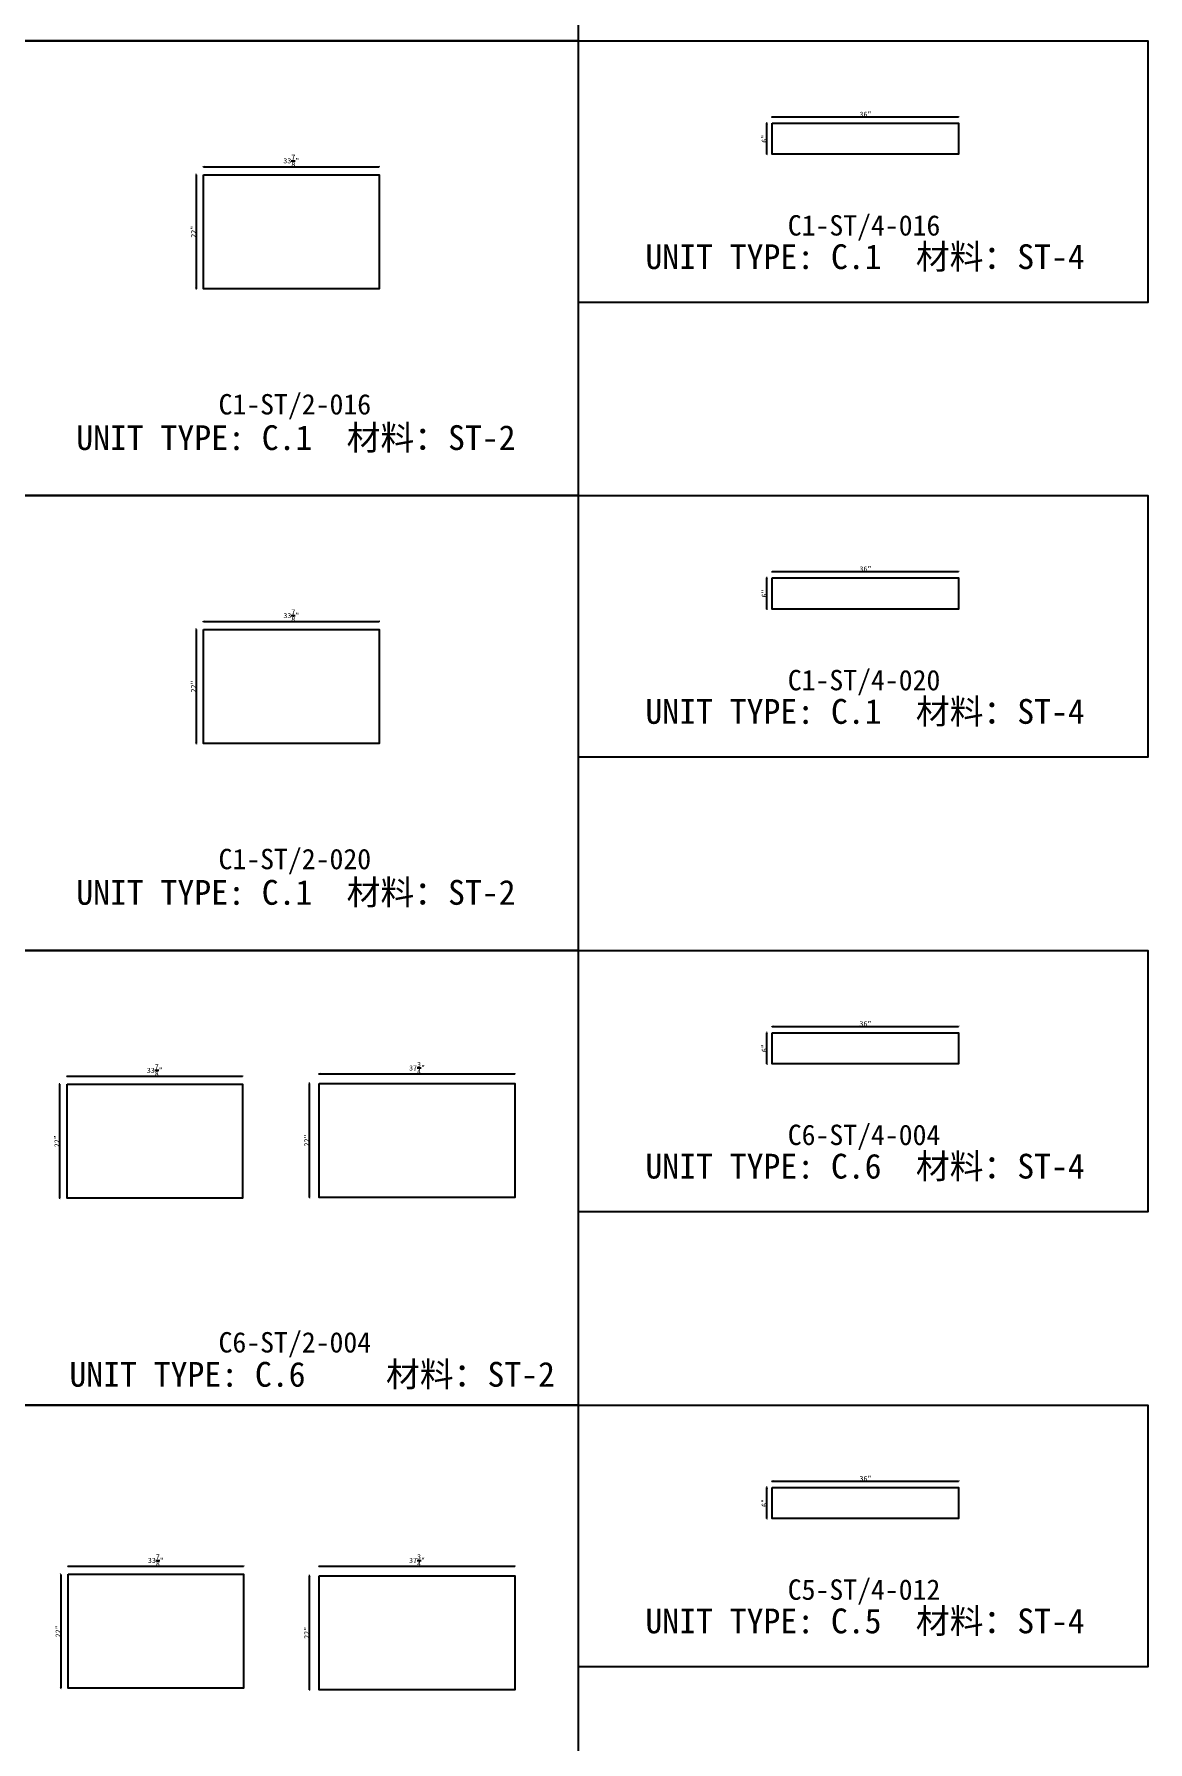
# Model space of a CAD drawing. Header units: millimetres. Extents: x -46966 to 138077, y -48408 to 2116.
# Drawn here: x 118537 to 124000, y -12752 to -4379 of the extents above; entities that cross this region are included whole.
import ezdxf
from ezdxf.enums import TextEntityAlignment as Align

# ---------------------------------------------------------------- set-up
doc = ezdxf.new("R2010")
doc.units = ezdxf.units.MM
doc.layers.add('PART_NUMBER', color=3, linetype='Continuous')
doc.styles.add('样式 1', font='')
doc.styles.get('样式 1').set_extended_font_data('NSimSun')
doc.dimstyles.new('副本 ISO-25', dxfattribs={"dimtxt": 25, "dimasz": 10, "dimexe": 1.5, "dimexo": 0.5, "dimtad": 1, "dimlfac": 0.03937, "dimlunit": 5, "dimtxsty": '样式 1', "dimblk": 'ARCHTICK', "dimcen": 2.5, "dimclrd": 256, "dimclrt": 1, "dimazin": 3, "dimtfac": 1, "dimtmove": 0, "dimatfit": 3, "dimfxlon": 1})

# ---------------------------------------------------------------- blocks, each defined once
blk = doc.blocks.new('_ArchTick')
at = {"color": 0, "linetype": 'ByBlock', "const_width": 0.15}
blk.add_lwpolyline([(-0.5, -0.5), (0.5, 0.5)], dxfattribs=at)
blk = doc.blocks.new('*D1792')
at = {"color": 0, "lineweight": -2, "transparency": 16777216}
for p, q in [((119368.3, -5029.9), (119368.3, -5027.4)), ((120228.7, -5029.9), (120228.7, -5027.4))]:
    blk.add_line(p, q, dxfattribs=at)
at = {"lineweight": -2, "transparency": 16777216}
blk.add_line((119368.3, -5028.9), (120228.7, -5028.9), dxfattribs=at)
at = {"layer": 'Defpoints', "color": 0, "transparency": 16777216}
for p in [(119368.3, -5068.3), (120228.7, -5028.9), (120228.7, -5068.3)]:
    blk.add_point(p, dxfattribs=at)
at = {"lineweight": -2, "transparency": 16777216, "xscale": 10, "yscale": 10, "zscale": 10, "rotation": 180}
blk.add_blockref('_ArchTick', (119368.3, -5028.9), dxfattribs=at)
at = {"lineweight": -2, "transparency": 16777216, "xscale": 10, "yscale": 10, "zscale": 10}
blk.add_blockref('_ArchTick', (120228.7, -5028.9), dxfattribs=at)
at = {"color": 1, "transparency": 16777216, "insert": (119798.5, -4999.8), "char_height": 25, "attachment_point": 5, "style": '样式 1'}
blk.add_mtext('\\A1;33{\\H1x;\\S7/8;}"', dxfattribs=at)
blk = doc.blocks.new('*D1766')
at = {"color": 0, "lineweight": -2, "transparency": 16777216}
for p, q in [((119332.7, -5068.3), (119330.2, -5068.3)), ((119332.7, -5627.1), (119330.2, -5627.1))]:
    blk.add_line(p, q, dxfattribs=at)
at = {"lineweight": -2, "transparency": 16777216}
blk.add_line((119331.7, -5068.3), (119331.7, -5627.1), dxfattribs=at)
at = {"layer": 'Defpoints', "color": 0, "transparency": 16777216}
for p in [(119368.3, -5068.3), (119331.7, -5627.1), (119368.3, -5627.1)]:
    blk.add_point(p, dxfattribs=at)
at = {"lineweight": -2, "transparency": 16777216, "xscale": 10, "yscale": 10, "zscale": 10}
for p, rotation in [((119331.7, -5068.3), 90), ((119331.7, -5627.1), 270)]:
    blk.add_blockref('_ArchTick', p, dxfattribs=dict(at, rotation=rotation))
at = {"color": 1, "transparency": 16777216, "insert": (119318.5, -5347.7), "char_height": 25, "attachment_point": 5, "rotation": 90, "style": '样式 1'}
blk.add_mtext('\\A1;22"', dxfattribs=at)
blk = doc.blocks.new('*D1767')
at = {"color": 0, "lineweight": -2, "transparency": 16777216}
for p, q in [((122157.1, -4785.8), (122157.1, -4783.3)), ((123071.5, -4785.8), (123071.5, -4783.3))]:
    blk.add_line(p, q, dxfattribs=at)
at = {"lineweight": -2, "transparency": 16777216}
blk.add_line((122157.1, -4784.8), (123071.5, -4784.8), dxfattribs=at)
at = {"layer": 'Defpoints', "color": 0, "transparency": 16777216}
for p in [(122157.1, -4815.6), (123071.5, -4784.8), (123071.5, -4815.6)]:
    blk.add_point(p, dxfattribs=at)
at = {"lineweight": -2, "transparency": 16777216, "xscale": 10, "yscale": 10, "zscale": 10, "rotation": 180}
blk.add_blockref('_ArchTick', (122157.1, -4784.8), dxfattribs=at)
at = {"lineweight": -2, "transparency": 16777216, "xscale": 10, "yscale": 10, "zscale": 10}
blk.add_blockref('_ArchTick', (123071.5, -4784.8), dxfattribs=at)
at = {"color": 1, "transparency": 16777216, "insert": (122614.3, -4771.7), "char_height": 25, "attachment_point": 5, "style": '样式 1'}
blk.add_mtext('\\A1;36"', dxfattribs=at)
blk = doc.blocks.new('*D1768')
at = {"color": 0, "lineweight": -2, "transparency": 16777216}
for p, q in [((122132.3, -4815.6), (122129.8, -4815.6)), ((122132.3, -4968), (122129.8, -4968))]:
    blk.add_line(p, q, dxfattribs=at)
at = {"lineweight": -2, "transparency": 16777216}
blk.add_line((122131.3, -4968), (122131.3, -4815.6), dxfattribs=at)
at = {"layer": 'Defpoints', "color": 0, "transparency": 16777216}
for p in [(122131.3, -4815.6), (122157.1, -4815.6), (122157.1, -4968)]:
    blk.add_point(p, dxfattribs=at)
at = {"lineweight": -2, "transparency": 16777216, "xscale": 10, "yscale": 10, "zscale": 10}
for p, rotation in [((122131.3, -4815.6), 90), ((122131.3, -4968), 270)]:
    blk.add_blockref('_ArchTick', p, dxfattribs=dict(at, rotation=rotation))
at = {"color": 1, "transparency": 16777216, "insert": (122118.1, -4891.8), "char_height": 25, "attachment_point": 5, "rotation": 90, "style": '样式 1'}
blk.add_mtext('\\A1;6"', dxfattribs=at)
blk = doc.blocks.new('*D1690')
at = {"color": 0, "lineweight": -2, "transparency": 16777216}
for p, q in [((119368.3, -7259.5), (119368.3, -7257)), ((120228.7, -7259.5), (120228.7, -7257))]:
    blk.add_line(p, q, dxfattribs=at)
at = {"lineweight": -2, "transparency": 16777216}
blk.add_line((119368.3, -7258.5), (120228.7, -7258.5), dxfattribs=at)
at = {"layer": 'Defpoints', "color": 0, "transparency": 16777216}
for p in [(120228.7, -7258.5), (119368.3, -7297.9), (120228.7, -7297.9)]:
    blk.add_point(p, dxfattribs=at)
at = {"lineweight": -2, "transparency": 16777216, "xscale": 10, "yscale": 10, "zscale": 10, "rotation": 180}
blk.add_blockref('_ArchTick', (119368.3, -7258.5), dxfattribs=at)
at = {"lineweight": -2, "transparency": 16777216, "xscale": 10, "yscale": 10, "zscale": 10}
blk.add_blockref('_ArchTick', (120228.7, -7258.5), dxfattribs=at)
at = {"color": 1, "transparency": 16777216, "insert": (119798.5, -7229.4), "char_height": 25, "attachment_point": 5, "style": '样式 1'}
blk.add_mtext('\\A1;33{\\H1x;\\S7/8;}"', dxfattribs=at)
blk = doc.blocks.new('*D1691')
at = {"color": 0, "lineweight": -2, "transparency": 16777216}
for p, q in [((119332.7, -7297.9), (119330.2, -7297.9)), ((119332.7, -7856.7), (119330.2, -7856.7))]:
    blk.add_line(p, q, dxfattribs=at)
at = {"lineweight": -2, "transparency": 16777216}
blk.add_line((119331.7, -7297.9), (119331.7, -7856.7), dxfattribs=at)
at = {"layer": 'Defpoints', "color": 0, "transparency": 16777216}
for p in [(119368.3, -7297.9), (119331.7, -7856.7), (119368.3, -7856.7)]:
    blk.add_point(p, dxfattribs=at)
at = {"lineweight": -2, "transparency": 16777216, "xscale": 10, "yscale": 10, "zscale": 10}
for p, rotation in [((119331.7, -7297.9), 90), ((119331.7, -7856.7), 270)]:
    blk.add_blockref('_ArchTick', p, dxfattribs=dict(at, rotation=rotation))
at = {"color": 1, "transparency": 16777216, "insert": (119318.5, -7577.3), "char_height": 25, "attachment_point": 5, "rotation": 90, "style": '样式 1'}
blk.add_mtext('\\A1;22"', dxfattribs=at)
blk = doc.blocks.new('*D1692')
at = {"color": 0, "lineweight": -2, "transparency": 16777216}
for p, q in [((122157.1, -7015.3), (122157.1, -7012.8)), ((123071.5, -7015.3), (123071.5, -7012.8))]:
    blk.add_line(p, q, dxfattribs=at)
at = {"lineweight": -2, "transparency": 16777216}
blk.add_line((122157.1, -7014.3), (123071.5, -7014.3), dxfattribs=at)
at = {"layer": 'Defpoints', "color": 0, "transparency": 16777216}
for p in [(123071.5, -7014.3), (122157.1, -7045.2), (123071.5, -7045.2)]:
    blk.add_point(p, dxfattribs=at)
at = {"lineweight": -2, "transparency": 16777216, "xscale": 10, "yscale": 10, "zscale": 10, "rotation": 180}
blk.add_blockref('_ArchTick', (122157.1, -7014.3), dxfattribs=at)
at = {"lineweight": -2, "transparency": 16777216, "xscale": 10, "yscale": 10, "zscale": 10}
blk.add_blockref('_ArchTick', (123071.5, -7014.3), dxfattribs=at)
at = {"color": 1, "transparency": 16777216, "insert": (122614.3, -7001.2), "char_height": 25, "attachment_point": 5, "style": '样式 1'}
blk.add_mtext('\\A1;36"', dxfattribs=at)
blk = doc.blocks.new('*D1693')
at = {"color": 0, "lineweight": -2, "transparency": 16777216}
for p, q in [((122132.3, -7045.2), (122129.8, -7045.2)), ((122132.3, -7197.6), (122129.8, -7197.6))]:
    blk.add_line(p, q, dxfattribs=at)
at = {"lineweight": -2, "transparency": 16777216}
blk.add_line((122131.3, -7197.6), (122131.3, -7045.2), dxfattribs=at)
at = {"layer": 'Defpoints', "color": 0, "transparency": 16777216}
for p in [(122131.3, -7045.2), (122157.1, -7045.2), (122157.1, -7197.6)]:
    blk.add_point(p, dxfattribs=at)
at = {"lineweight": -2, "transparency": 16777216, "xscale": 10, "yscale": 10, "zscale": 10}
for p, rotation in [((122131.3, -7045.2), 90), ((122131.3, -7197.6), 270)]:
    blk.add_blockref('_ArchTick', p, dxfattribs=dict(at, rotation=rotation))
at = {"color": 1, "transparency": 16777216, "insert": (122118.1, -7121.4), "char_height": 25, "attachment_point": 5, "rotation": 90, "style": '样式 1'}
blk.add_mtext('\\A1;6"', dxfattribs=at)
blk = doc.blocks.new('*D1866')
at = {"color": 0, "lineweight": -2, "transparency": 16777216}
for p, q in [((118703.8, -11891.8), (118703.8, -11889.3)), ((119564.3, -11891.8), (119564.3, -11889.3))]:
    blk.add_line(p, q, dxfattribs=at)
at = {"lineweight": -2, "transparency": 16777216}
blk.add_line((118703.8, -11890.8), (119564.3, -11890.8), dxfattribs=at)
at = {"layer": 'Defpoints', "color": 0, "transparency": 16777216}
for p in [(118703.8, -11930.3), (119564.3, -11890.8), (119564.3, -11930.3)]:
    blk.add_point(p, dxfattribs=at)
at = {"lineweight": -2, "transparency": 16777216, "xscale": 10, "yscale": 10, "zscale": 10, "rotation": 180}
blk.add_blockref('_ArchTick', (118703.8, -11890.8), dxfattribs=at)
at = {"lineweight": -2, "transparency": 16777216, "xscale": 10, "yscale": 10, "zscale": 10}
blk.add_blockref('_ArchTick', (119564.3, -11890.8), dxfattribs=at)
at = {"color": 1, "transparency": 16777216, "insert": (119134.1, -11861.7), "char_height": 25, "attachment_point": 5, "style": '样式 1'}
blk.add_mtext('\\A1;33{\\H1x;\\S7/8;}"', dxfattribs=at)
blk = doc.blocks.new('*D1867')
at = {"color": 0, "lineweight": -2, "transparency": 16777216}
for p, q in [((118668.2, -11930.3), (118665.7, -11930.3)), ((118668.2, -12489.1), (118665.7, -12489.1))]:
    blk.add_line(p, q, dxfattribs=at)
at = {"lineweight": -2, "transparency": 16777216}
blk.add_line((118667.2, -11930.3), (118667.2, -12489.1), dxfattribs=at)
at = {"layer": 'Defpoints', "color": 0, "transparency": 16777216}
for p in [(118703.8, -11930.3), (118667.2, -12489.1), (118703.8, -12489.1)]:
    blk.add_point(p, dxfattribs=at)
at = {"lineweight": -2, "transparency": 16777216, "xscale": 10, "yscale": 10, "zscale": 10}
for p, rotation in [((118667.2, -11930.3), 90), ((118667.2, -12489.1), 270)]:
    blk.add_blockref('_ArchTick', p, dxfattribs=dict(at, rotation=rotation))
at = {"color": 1, "transparency": 16777216, "insert": (118654.1, -12209.7), "char_height": 25, "attachment_point": 5, "rotation": 90, "style": '样式 1'}
blk.add_mtext('\\A1;22"', dxfattribs=at)
blk = doc.blocks.new('*D1868')
at = {"color": 0, "lineweight": -2, "transparency": 16777216}
for p, q in [((119935.6, -11891.8), (119935.6, -11889.3)), ((120894.5, -11891.8), (120894.5, -11889.3))]:
    blk.add_line(p, q, dxfattribs=at)
at = {"lineweight": -2, "transparency": 16777216}
blk.add_line((119935.6, -11890.8), (120894.5, -11890.8), dxfattribs=at)
at = {"layer": 'Defpoints', "color": 0, "transparency": 16777216}
for p in [(119935.6, -11937.7), (120894.5, -11890.8), (120894.5, -11937.7)]:
    blk.add_point(p, dxfattribs=at)
at = {"lineweight": -2, "transparency": 16777216, "xscale": 10, "yscale": 10, "zscale": 10, "rotation": 180}
blk.add_blockref('_ArchTick', (119935.6, -11890.8), dxfattribs=at)
at = {"lineweight": -2, "transparency": 16777216, "xscale": 10, "yscale": 10, "zscale": 10}
blk.add_blockref('_ArchTick', (120894.5, -11890.8), dxfattribs=at)
at = {"color": 1, "transparency": 16777216, "insert": (120415.1, -11861.7), "char_height": 25, "attachment_point": 5, "style": '样式 1'}
blk.add_mtext('\\A1;37{\\H1x;\\S3/4;}"', dxfattribs=at)
blk = doc.blocks.new('*D1869')
at = {"color": 0, "lineweight": -2, "transparency": 16777216}
for p, q in [((119888.5, -11937.7), (119886, -11937.7)), ((119888.5, -12496.5), (119886, -12496.5))]:
    blk.add_line(p, q, dxfattribs=at)
at = {"lineweight": -2, "transparency": 16777216}
blk.add_line((119887.5, -12496.5), (119887.5, -11937.7), dxfattribs=at)
at = {"layer": 'Defpoints', "color": 0, "transparency": 16777216}
for p in [(119887.5, -11937.7), (119935.6, -11937.7), (119935.6, -12496.5)]:
    blk.add_point(p, dxfattribs=at)
at = {"lineweight": -2, "transparency": 16777216, "xscale": 10, "yscale": 10, "zscale": 10}
for p, rotation in [((119887.5, -11937.7), 90), ((119887.5, -12496.5), 270)]:
    blk.add_blockref('_ArchTick', p, dxfattribs=dict(at, rotation=rotation))
at = {"color": 1, "transparency": 16777216, "insert": (119874.4, -12217.1), "char_height": 25, "attachment_point": 5, "rotation": 90, "style": '样式 1'}
blk.add_mtext('\\A1;22"', dxfattribs=at)
blk = doc.blocks.new('*D1876')
at = {"color": 0, "lineweight": -2, "transparency": 16777216}
for p, q in [((118698.7, -9489.1), (118698.7, -9486.6)), ((119559.1, -9489.1), (119559.1, -9486.6))]:
    blk.add_line(p, q, dxfattribs=at)
at = {"lineweight": -2, "transparency": 16777216}
blk.add_line((118698.7, -9488.1), (119559.1, -9488.1), dxfattribs=at)
at = {"layer": 'Defpoints', "color": 0, "transparency": 16777216}
for p in [(118698.7, -9527.5), (119559.1, -9488.1), (119559.1, -9527.5)]:
    blk.add_point(p, dxfattribs=at)
at = {"lineweight": -2, "transparency": 16777216, "xscale": 10, "yscale": 10, "zscale": 10, "rotation": 180}
blk.add_blockref('_ArchTick', (118698.7, -9488.1), dxfattribs=at)
at = {"lineweight": -2, "transparency": 16777216, "xscale": 10, "yscale": 10, "zscale": 10}
blk.add_blockref('_ArchTick', (119559.1, -9488.1), dxfattribs=at)
at = {"color": 1, "transparency": 16777216, "insert": (119128.9, -9459), "char_height": 25, "attachment_point": 5, "style": '样式 1'}
blk.add_mtext('\\A1;33{\\H1x;\\S7/8;}"', dxfattribs=at)
blk = doc.blocks.new('*D1877')
at = {"color": 0, "lineweight": -2, "transparency": 16777216}
for p, q in [((118663, -9527.5), (118660.5, -9527.5)), ((118663, -10086.3), (118660.5, -10086.3))]:
    blk.add_line(p, q, dxfattribs=at)
at = {"lineweight": -2, "transparency": 16777216}
blk.add_line((118662, -9527.5), (118662, -10086.3), dxfattribs=at)
at = {"layer": 'Defpoints', "color": 0, "transparency": 16777216}
for p in [(118698.7, -9527.5), (118662, -10086.3), (118698.7, -10086.3)]:
    blk.add_point(p, dxfattribs=at)
at = {"lineweight": -2, "transparency": 16777216, "xscale": 10, "yscale": 10, "zscale": 10}
for p, rotation in [((118662, -9527.5), 90), ((118662, -10086.3), 270)]:
    blk.add_blockref('_ArchTick', p, dxfattribs=dict(at, rotation=rotation))
at = {"color": 1, "transparency": 16777216, "insert": (118648.9, -9806.9), "char_height": 25, "attachment_point": 5, "rotation": 90, "style": '样式 1'}
blk.add_mtext('\\A1;22"', dxfattribs=at)
blk = doc.blocks.new('*D1878')
at = {"color": 0, "lineweight": -2, "transparency": 16777216}
for p, q in [((119935.6, -9477.7), (119935.6, -9475.2)), ((120894.5, -9477.7), (120894.5, -9475.2))]:
    blk.add_line(p, q, dxfattribs=at)
at = {"lineweight": -2, "transparency": 16777216}
blk.add_line((119935.6, -9476.7), (120894.5, -9476.7), dxfattribs=at)
at = {"layer": 'Defpoints', "color": 0, "transparency": 16777216}
for p in [(119935.6, -9523.6), (120894.5, -9476.7), (120894.5, -9523.6)]:
    blk.add_point(p, dxfattribs=at)
at = {"lineweight": -2, "transparency": 16777216, "xscale": 10, "yscale": 10, "zscale": 10, "rotation": 180}
blk.add_blockref('_ArchTick', (119935.6, -9476.7), dxfattribs=at)
at = {"lineweight": -2, "transparency": 16777216, "xscale": 10, "yscale": 10, "zscale": 10}
blk.add_blockref('_ArchTick', (120894.5, -9476.7), dxfattribs=at)
at = {"color": 1, "transparency": 16777216, "insert": (120415.1, -9447.6), "char_height": 25, "attachment_point": 5, "style": '样式 1'}
blk.add_mtext('\\A1;37{\\H1x;\\S3/4;}"', dxfattribs=at)
blk = doc.blocks.new('*D1879')
at = {"color": 0, "lineweight": -2, "transparency": 16777216}
for p, q in [((119888.5, -9523.6), (119886, -9523.6)), ((119888.5, -10082.4), (119886, -10082.4))]:
    blk.add_line(p, q, dxfattribs=at)
at = {"lineweight": -2, "transparency": 16777216}
blk.add_line((119887.5, -10082.4), (119887.5, -9523.6), dxfattribs=at)
at = {"layer": 'Defpoints', "color": 0, "transparency": 16777216}
for p in [(119887.5, -9523.6), (119935.6, -9523.6), (119935.6, -10082.4)]:
    blk.add_point(p, dxfattribs=at)
at = {"lineweight": -2, "transparency": 16777216, "xscale": 10, "yscale": 10, "zscale": 10}
for p, rotation in [((119887.5, -9523.6), 90), ((119887.5, -10082.4), 270)]:
    blk.add_blockref('_ArchTick', p, dxfattribs=dict(at, rotation=rotation))
at = {"color": 1, "transparency": 16777216, "insert": (119874.4, -9803), "char_height": 25, "attachment_point": 5, "rotation": 90, "style": '样式 1'}
blk.add_mtext('\\A1;22"', dxfattribs=at)
blk = doc.blocks.new('*D1880')
at = {"color": 0, "lineweight": -2, "transparency": 16777216}
for p, q in [((122157.1, -11474.5), (122157.1, -11472)), ((123071.5, -11474.5), (123071.5, -11472))]:
    blk.add_line(p, q, dxfattribs=at)
at = {"lineweight": -2, "transparency": 16777216}
blk.add_line((122157.1, -11473.5), (123071.5, -11473.5), dxfattribs=at)
at = {"layer": 'Defpoints', "color": 0, "transparency": 16777216}
for p in [(122157.1, -11504.3), (123071.5, -11473.5), (123071.5, -11504.3)]:
    blk.add_point(p, dxfattribs=at)
at = {"lineweight": -2, "transparency": 16777216, "xscale": 10, "yscale": 10, "zscale": 10, "rotation": 180}
blk.add_blockref('_ArchTick', (122157.1, -11473.5), dxfattribs=at)
at = {"lineweight": -2, "transparency": 16777216, "xscale": 10, "yscale": 10, "zscale": 10}
blk.add_blockref('_ArchTick', (123071.5, -11473.5), dxfattribs=at)
at = {"color": 1, "transparency": 16777216, "insert": (122614.3, -11460.4), "char_height": 25, "attachment_point": 5, "style": '样式 1'}
blk.add_mtext('\\A1;36"', dxfattribs=at)
blk = doc.blocks.new('*D1881')
at = {"color": 0, "lineweight": -2, "transparency": 16777216}
for p, q in [((122132.3, -11504.3), (122129.8, -11504.3)), ((122132.3, -11656.7), (122129.8, -11656.7))]:
    blk.add_line(p, q, dxfattribs=at)
at = {"lineweight": -2, "transparency": 16777216}
blk.add_line((122131.3, -11656.7), (122131.3, -11504.3), dxfattribs=at)
at = {"layer": 'Defpoints', "color": 0, "transparency": 16777216}
for p in [(122131.3, -11504.3), (122157.1, -11504.3), (122157.1, -11656.7)]:
    blk.add_point(p, dxfattribs=at)
at = {"lineweight": -2, "transparency": 16777216, "xscale": 10, "yscale": 10, "zscale": 10}
for p, rotation in [((122131.3, -11504.3), 90), ((122131.3, -11656.7), 270)]:
    blk.add_blockref('_ArchTick', p, dxfattribs=dict(at, rotation=rotation))
at = {"color": 1, "transparency": 16777216, "insert": (122118.1, -11580.5), "char_height": 25, "attachment_point": 5, "rotation": 90, "style": '样式 1'}
blk.add_mtext('\\A1;6"', dxfattribs=at)
blk = doc.blocks.new('*D1882')
at = {"color": 0, "lineweight": -2, "transparency": 16777216}
for p, q in [((122157.1, -9244.9), (122157.1, -9242.4)), ((123071.5, -9244.9), (123071.5, -9242.4))]:
    blk.add_line(p, q, dxfattribs=at)
at = {"lineweight": -2, "transparency": 16777216}
blk.add_line((122157.1, -9243.9), (123071.5, -9243.9), dxfattribs=at)
at = {"layer": 'Defpoints', "color": 0, "transparency": 16777216}
for p in [(122157.1, -9274.7), (123071.5, -9243.9), (123071.5, -9274.7)]:
    blk.add_point(p, dxfattribs=at)
at = {"lineweight": -2, "transparency": 16777216, "xscale": 10, "yscale": 10, "zscale": 10, "rotation": 180}
blk.add_blockref('_ArchTick', (122157.1, -9243.9), dxfattribs=at)
at = {"lineweight": -2, "transparency": 16777216, "xscale": 10, "yscale": 10, "zscale": 10}
blk.add_blockref('_ArchTick', (123071.5, -9243.9), dxfattribs=at)
at = {"color": 1, "transparency": 16777216, "insert": (122614.3, -9230.8), "char_height": 25, "attachment_point": 5, "style": '样式 1'}
blk.add_mtext('\\A1;36"', dxfattribs=at)
blk = doc.blocks.new('*D1883')
at = {"color": 0, "lineweight": -2, "transparency": 16777216}
for p, q in [((122132.3, -9274.7), (122129.8, -9274.7)), ((122132.3, -9427.1), (122129.8, -9427.1))]:
    blk.add_line(p, q, dxfattribs=at)
at = {"lineweight": -2, "transparency": 16777216}
blk.add_line((122131.3, -9427.1), (122131.3, -9274.7), dxfattribs=at)
at = {"layer": 'Defpoints', "color": 0, "transparency": 16777216}
for p in [(122131.3, -9274.7), (122157.1, -9274.7), (122157.1, -9427.1)]:
    blk.add_point(p, dxfattribs=at)
at = {"lineweight": -2, "transparency": 16777216, "xscale": 10, "yscale": 10, "zscale": 10}
for p, rotation in [((122131.3, -9274.7), 90), ((122131.3, -9427.1), 270)]:
    blk.add_blockref('_ArchTick', p, dxfattribs=dict(at, rotation=rotation))
at = {"color": 1, "transparency": 16777216, "insert": (122118.1, -9350.9), "char_height": 25, "attachment_point": 5, "rotation": 90, "style": '样式 1'}
blk.add_mtext('\\A1;6"', dxfattribs=at)

msp = doc.modelspace()

# ---------------------------------------------------------------- linework, layer by layer
at = {"color": 1}
for points in [[(118415.901, -4411.877), (121207.776, -4411.877), (121207.776, -2182.31), (118415.901, -2182.31)], [(118415.901, -6641.444), (121207.776, -6641.444), (121207.776, -4411.877), (118415.901, -4411.877)], [(121207.776, -4411.877), (123999.65, -4411.877), (123999.65, -5694.275), (121207.776, -5694.275)], [(118415.901, -8871.012), (121207.776, -8871.012), (121207.776, -6641.444), (118415.901, -6641.444)], [(121207.776, -6641.444), (123999.65, -6641.444), (123999.65, -7923.842), (121207.776, -7923.842)], [(118415.901, -11100.579), (121207.776, -11100.579), (121207.776, -8871.012), (118415.901, -8871.012)], [(121207.776, -8871.012), (123999.65, -8871.012), (123999.65, -10153.409), (121207.776, -10153.409)], [(118415.901, -13330.146), (121207.776, -13330.146), (121207.776, -11100.579), (118415.901, -11100.579)], [(121207.776, -11100.579), (123999.65, -11100.579), (123999.65, -12382.976), (121207.776, -12382.976)]]:
    msp.add_lwpolyline(points, close=True, dxfattribs=at)
for points in [[(122157.095, -4815.614), (123071.495, -4815.614), (123071.495, -4968.014), (122157.095, -4968.014)], [(119368.3, -5068.345), (120228.725, -5068.345), (120228.725, -5627.145), (119368.3, -5627.145)], [(122157.095, -7045.181), (123071.495, -7045.181), (123071.495, -7197.581), (122157.095, -7197.581)], [(119368.3, -7297.913), (120228.725, -7297.913), (120228.725, -7856.713), (119368.3, -7856.713)], [(122157.095, -9274.748), (123071.495, -9274.748), (123071.495, -9427.148), (122157.095, -9427.148)], [(118698.654, -9527.48), (119559.079, -9527.48), (119559.079, -10086.28), (118698.654, -10086.28)], [(119935.626, -9523.573), (120894.476, -9523.573), (120894.476, -10082.373), (119935.626, -10082.373)], [(122157.095, -11504.315), (123071.495, -11504.315), (123071.495, -11656.715), (122157.095, -11656.715)], [(118703.839, -11930.255), (119564.264, -11930.255), (119564.264, -12489.055), (118703.839, -12489.055)], [(119935.626, -11937.685), (120894.476, -11937.685), (120894.476, -12496.485), (119935.626, -12496.485)]]:
    msp.add_lwpolyline(points, close=True)

# ---------------------------------------------------------------- texts
at = {"style": '样式 1'}
for s, p in [('UNIT TYPE: C.1', (121535.404, -5530.771)), ('材料：ST-4', (122861.685, -5530.771)), ('材料：ST-2', (120069.81, -6417.949)), ('UNIT TYPE: C.1', (118743.529, -6417.949)), ('UNIT TYPE: C.1', (121535.404, -7760.338)), ('材料：ST-4', (122861.685, -7760.338)), ('UNIT TYPE: C.1', (118743.529, -8647.516)), ('材料：ST-2', (120069.81, -8647.516)), ('UNIT TYPE: C.6', (121535.404, -9989.905)), ('材料：ST-4', (122861.685, -9989.905)), ('材料：ST-2', (120262.953, -11010.411)), ('UNIT TYPE: C.6', (118710.229, -11010.411)), ('UNIT TYPE: C.5', (121535.404, -12219.472)), ('材料：ST-4', (122861.685, -12219.472))]:
    msp.add_text(s, height=121.5865, dxfattribs=at).set_placement(p)
at = {"layer": 'PART_NUMBER', "color": 3, "style": '样式 1'}
for s, p in [('C1-ST/4-016', (122607.639, -5316.444)), ('C1-ST/2-016', (119815.765, -6193.613)), ('C1-ST/4-020', (122607.639, -7546.011)), ('C1-ST/2-020', (119815.765, -8423.181)), ('C6-ST/4-004', (122607.639, -9775.578)), ('C6-ST/2-004', (119815.765, -10792.748)), ('C5-ST/4-012', (122607.639, -12005.146))]:
    msp.add_text(s, height=100, dxfattribs=at).set_placement(p, align=Align.MIDDLE_CENTER)

# ---------------------------------------------------------------- dimensions: what is measured, and where the dimension line sits
for base, p1, p2, picture, middle in [((123071.495, -4784.778), (122157.095, -4815.614), (123071.495, -4815.614), '*D1767', (122614.295, -4771.653)), ((120228.725, -5028.919), (119368.3, -5068.345), (120228.725, -5068.345), '*D1792', (119798.513, -4999.825)), ((123071.495, -7014.345), (122157.095, -7045.181), (123071.495, -7045.181), '*D1692', (122614.295, -7001.22)), ((120228.725, -7258.486), (119368.3, -7297.913), (120228.725, -7297.913), '*D1690', (119798.513, -7229.393)), ((123071.495, -9243.912), (122157.095, -9274.748), (123071.495, -9274.748), '*D1882', (122614.295, -9230.787)), ((119559.079, -9488.053), (118698.654, -9527.48), (119559.079, -9527.48), '*D1876', (119128.867, -9458.96)), ((120894.476, -9476.716), (119935.626, -9523.573), (120894.476, -9523.573), '*D1878', (120415.051, -9447.623)), ((123071.495, -11473.479), (122157.095, -11504.315), (123071.495, -11504.315), '*D1880', (122614.295, -11460.354)), ((119564.264, -11890.829), (118703.839, -11930.255), (119564.264, -11930.255), '*D1866', (119134.051, -11861.735)), ((120894.476, -11890.829), (119935.626, -11937.685), (120894.476, -11937.685), '*D1868', (120415.051, -11861.735))]:
    dim = msp.add_linear_dim(base=base, p1=p1, p2=p2, dimstyle='副本 ISO-25')
    dim.commit()
    dim.dimension.update_dxf_attribs({"geometry": picture, "text_midpoint": middle})
for base, p1, p2, picture, middle in [((122131.26, -4815.614), (122157.095, -4968.014), (122157.095, -4815.614), '*D1768', (122118.135, -4891.814)), ((119331.654, -5627.145), (119368.3, -5068.345), (119368.3, -5627.145), '*D1766', (119318.529, -5347.745)), ((122131.26, -7045.181), (122157.095, -7197.581), (122157.095, -7045.181), '*D1693', (122118.135, -7121.381)), ((119331.654, -7856.713), (119368.3, -7297.913), (119368.3, -7856.713), '*D1691', (119318.529, -7577.313)), ((122131.26, -9274.748), (122157.095, -9427.148), (122157.095, -9274.748), '*D1883', (122118.135, -9350.948)), ((118662.008, -10086.28), (118698.654, -9527.48), (118698.654, -10086.28), '*D1877', (118648.883, -9806.88)), ((119887.517, -9523.573), (119935.626, -10082.373), (119935.626, -9523.573), '*D1879', (119874.392, -9802.973)), ((122131.26, -11504.315), (122157.095, -11656.715), (122157.095, -11504.315), '*D1881', (122118.135, -11580.515)), ((118667.193, -12489.055), (118703.839, -11930.255), (118703.839, -12489.055), '*D1867', (118654.068, -12209.655)), ((119887.517, -11937.685), (119935.626, -12496.485), (119935.626, -11937.685), '*D1869', (119874.392, -12217.085))]:
    dim = msp.add_linear_dim(base=base, p1=p1, p2=p2, angle=90, dimstyle='副本 ISO-25')
    dim.commit()
    dim.dimension.update_dxf_attribs({"geometry": picture, "text_midpoint": middle})

doc.saveas('drawing.dxf')
